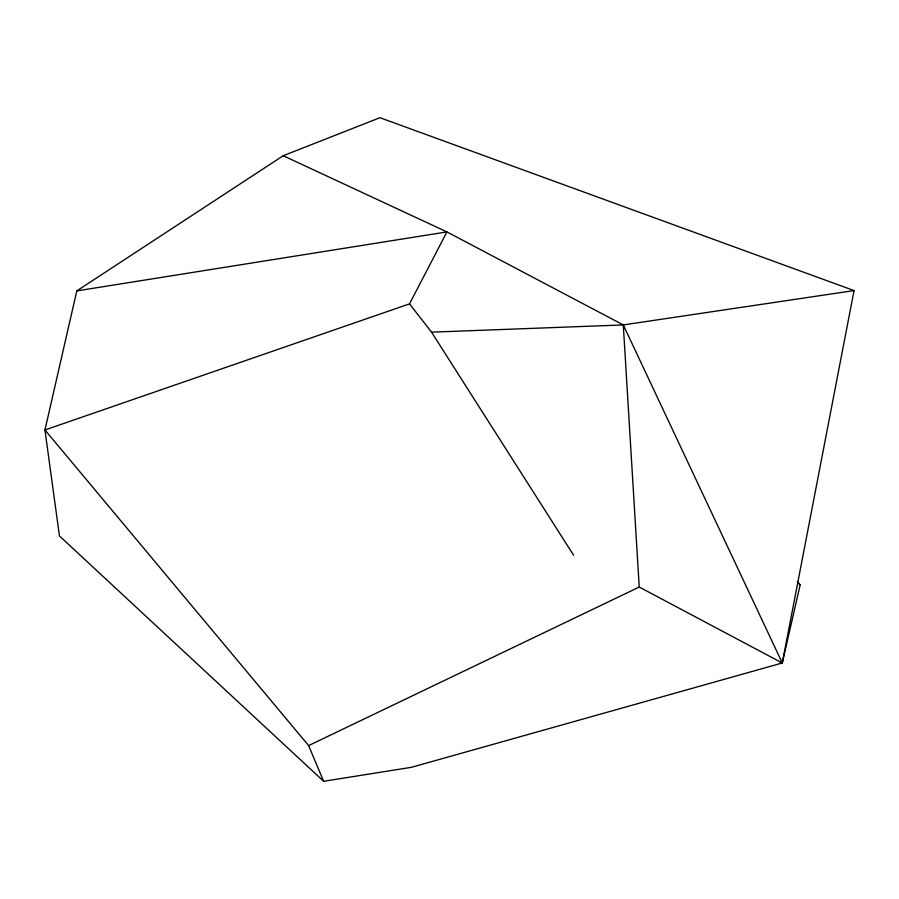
<?xml version="1.0" encoding="UTF-8"?>
<svg xmlns="http://www.w3.org/2000/svg" width="899" height="899" viewBox="0 0 899 899"><rect width="100%" height="100%" fill="white"/><g stroke="black" fill="none" stroke-linecap="round" stroke-linejoin="round"><path stroke-width="1.35" d="M854.05 290.579L782.276 662.99L411.405 767.319L323.651 781.298L59.435 535.928L44.95 429.98L76.808 290.894L283.219 155.729L379.962 117.702L854.05 290.579L623.288 324.932L431.554 332.169L409.528 303.862L446.915 231.908L623.288 324.932L782.276 662.99L779.512 663.428M797.256 581.788L800.189 584.788L782.276 662.99L639.234 587.047L308.627 745.597L44.95 429.98L409.528 303.862M76.808 290.894L446.915 231.908L283.219 155.729M798.087 582.945L800.189 584.788M431.554 332.169L573.652 555.312M308.627 745.597L323.651 781.298M623.288 324.932L639.234 587.047"/></g></svg>
